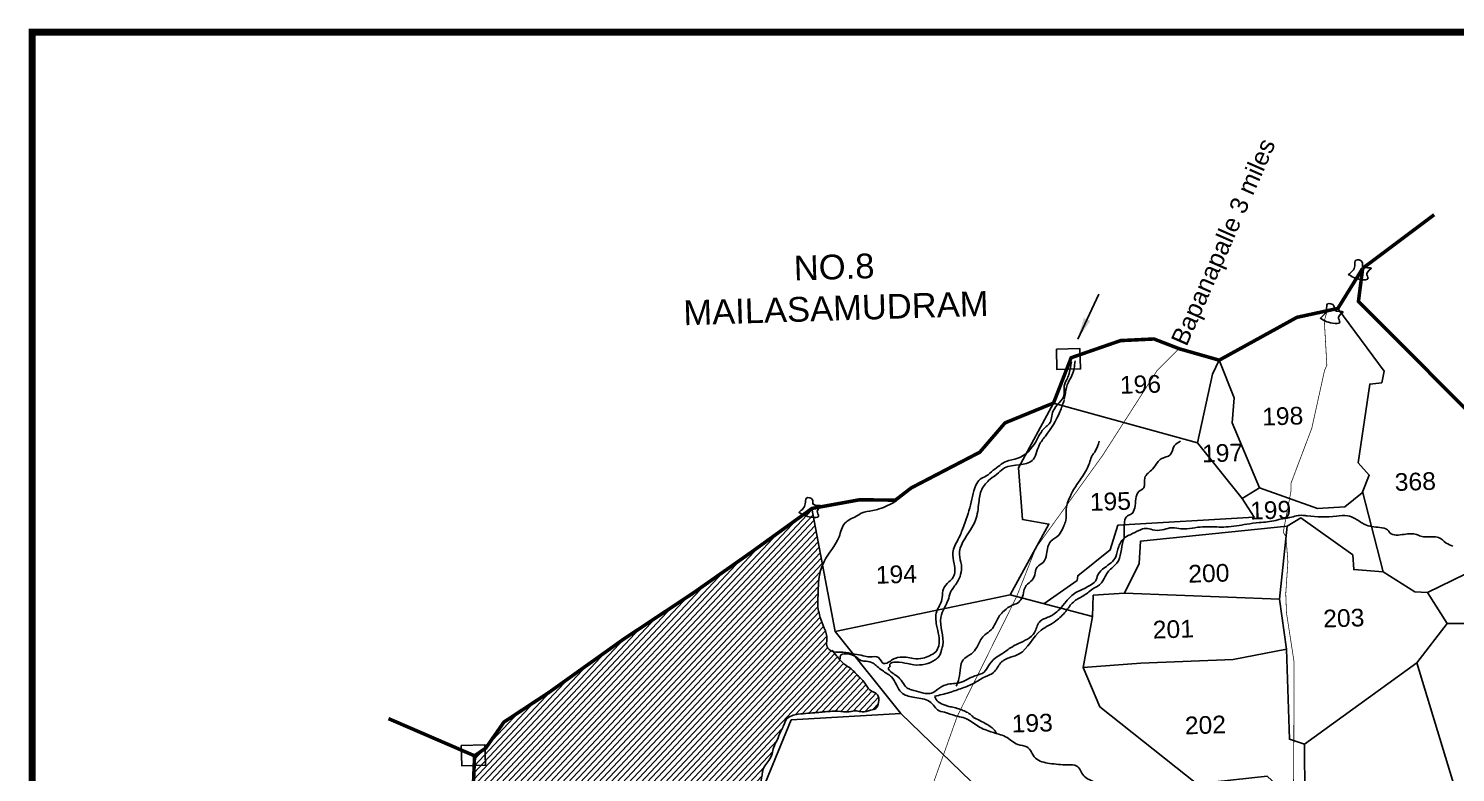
# Model space of a CAD drawing. Header units: feet. Extents: x 800423 to 808000, y 1573223 to 1578223.
# Drawn here: x 800423 to 802401, y 1577192 to 1578223 of the extents above; entities that cross this region are included whole.
import ezdxf
from ezdxf.enums import TextEntityAlignment as Align

# ---------------------------------------------------------------- set-up
doc = ezdxf.new("R2010")
doc.units = ezdxf.units.FT
doc.header["$LTSCALE"] = 15
doc.header["$MEASUREMENT"] = 0
doc.linetypes.add('HIDDEN2', pattern=[0.1875, 0.125, -0.0625])
for name, color, linetype in [('PLOT', 7, 'Continuous'), ('PLOT NO', 7, 'Continuous'), ('ROADS', 6, 'Continuous'), ('TANKS-STREAM', 4, 'Continuous'), ('text', 10, 'Continuous'), ('text2', 7, 'Continuous'), ('VILLAGE STONES', 240, 'Continuous')]:
    doc.layers.add(name, color=color, linetype=linetype)
doc.layers.add('VILLAGE BOUNDRY', color=5, linetype='HIDDEN2', lineweight=100)
doc.styles.get("Standard").update_dxf_attribs({"font": 'arial.ttf'})
doc.linetypes.add('DOTS', pattern='A,1e-06,-3,["●",Standard,S=3,R=0,X=-1.25,Y=-1.25],-3', length=6.000001)
doc.dimstyles.get("Standard").update_dxf_attribs({"dimtxt": 0.18, "dimasz": 0.18, "dimexe": 0.18, "dimexo": 0.0625, "dimgap": 0.09, "dimtad": 0, "dimtih": 1, "dimtoh": 1, "dimdec": 4, "dimzin": 0, "dimdsep": 46, "dimtxsty": 'Standard', "dimcen": 0.09, "dimadec": 0, "dimazin": 0, "dimtfac": 1, "dimtdec": 4, "dimtofl": 0, "dimtmove": 0, "dimatfit": 3, "dimfxl": 1, "dimtolj": 1, "dimtzin": 0, "dimarcsym": 0})

msp = doc.modelspace()

# ---------------------------------------------------------------- hatches: boundary and pattern name
at = {"layer": 'TANKS-STREAM', "lineweight": -2}
h = msp.add_hatch(dxfattribs=at)
h.set_pattern_fill('ANSI31', color=256, scale=48.9818495554354, angle=1.793692858549821)
h.set_pattern_definition([(46.79369285854981, (65027.06722861604, 8084.705077054052), (-4.46281754814474, 4.191789213594899), [])])
edge = h.paths.add_edge_path()
edge.add_line((801143.9262636848, 1577302.241670223), (801082.0600763812, 1577261.48725144))
edge.add_line((801082.0600763812, 1577261.48725144), (801056.9780458035, 1577225.497556277))
edge.add_line((801056.9780458036, 1577225.497556277), (801041.3851219014, 1577214.767615934))
edge.add_line((801041.3851219014, 1577214.767615934), (801039.2246336199, 1577161.360075073))
edge.add_line((801039.2246336199, 1577161.360075073), (801035.1286678902, 1577154.332719106))
edge.add_line((801035.1286678903, 1577154.332719106), (801039.710275547, 1577121.97831049))
edge.add_line((801039.7102755469, 1577121.97831049), (801072.9318961251, 1576916.446900136))
edge.add_line((801072.9318961252, 1576916.446900136), (801098.4439819716, 1576744.89356356))
edge.add_line((801098.4439819716, 1576744.89356356), (801190.5824575318, 1576748.326015861))
edge.add_line((801190.5824575318, 1576748.326015861), (801350.410578967, 1576750.191883428))
edge.add_spline(control_points=[(801350.4105789668, 1576750.191883428), (801352.5062501909, 1576752.727101727), (801357.0372841303, 1576767.705694118), (801372.2941137117, 1576779.002059861), (801369.499760059, 1576797.039962671), (801370.1970659447, 1576808.837858097), (801367.2629626356, 1576818.827368308), (801366.4538955269, 1576831.88851178), (801373.6205309851, 1576842.618293951), (801370.8296190953, 1576857.374494147), (801370.4326406234, 1576871.995092044), (801366.2923136099, 1576888.375344088), (801373.1461416093, 1576903.862605197), (801372.1106690968, 1576919.680801266), (801364.5614175911, 1576937.86750702), (801363.9292259115, 1576957.296877232), (801361.7346641647, 1576977.712733791), (801363.8734413132, 1576991.977461267), (801363.8758465829, 1577007.782059265), (801377.7031931304, 1577012.875314582), (801387.1994817596, 1577021.853656281), (801397.8986357272, 1577028.176147102), (801406.2947321436, 1577036.23532849), (801404.5928637092, 1577045.934166656), (801403.8178126941, 1577055.685176448), (801403.4215894012, 1577068.199061259), (801403.9239047699, 1577083.075092213), (801408.2010595781, 1577099.47259761), (801412.85953609, 1577116.147142426), (801418.7349543705, 1577132.190521543), (801425.4885953373, 1577143.91827479), (801426.4357880829, 1577155.866392043), (801428.5690976626, 1577166.131475458), (801438.2749181768, 1577174.586242056), (801439.363006219, 1577185.379927911), (801440.844278287, 1577194.749510517), (801443.8960832712, 1577201.7983471), (801449.8355906159, 1577208.319296694), (801454.597141843, 1577216.980517854), (801455.417525455, 1577227.48889704), (801461.7290742194, 1577237.065637267), (801464.4972234328, 1577247.527245723), (801470.1890072103, 1577256.363934631), (801473.256149969, 1577268.947989296), (801489.090564233, 1577272.604124762), (801503.2464174989, 1577273.632264282), (801515.085522856, 1577274.462293463), (801525.2853293787, 1577275.503982954), (801534.8090315624, 1577276.498269723), (801546.5835584461, 1577277.264157975), (801558.8304760016, 1577274.43109964), (801569.9671853215, 1577277.967922398), (801579.9549279213, 1577274.497810358), (801588.7143925929, 1577277.774435373), (801598.9932220902, 1577279.485331259), (801602.3207240702, 1577289.240402626), (801601.4444792713, 1577301.540985131), (801587.269479475, 1577304.715068986), (801582.6912798358, 1577317.004586681), (801572.4414841419, 1577325.171664381), (801564.6875528765, 1577335.428484187), (801554.2078265707, 1577340.951704413), (801547.9506044429, 1577347.558746679), (801543.1588558671, 1577353.265942036), (801540.2067085672, 1577357.1509744), (801538.7102776384, 1577359.14733353)], knot_values=[2.743929258787375, 2.743929258787375, 2.743929258787375, 2.743929258787375, 13.44952784240525, 43.87746987149046, 54.96584969253206, 66.53653232783006, 80.17289201214885, 86.44031429382017, 106.1142523740707, 115.7685306313144, 131.226189497547, 151.4977600685464, 165.0752024554513, 181.4668426303524, 198.4243931567584, 224.9272702163084, 240.3622934780493, 260.7027032703405, 270.5361415138912, 284.4532830310663, 299.7105532726448, 311.2199327827887, 323.2007796835102, 331.3965258205723, 339.6066133415202, 353.5877747466198, 369.5630210393848, 384.9990570045524, 405.2784945336922, 422.5635026496556, 437.4495495794624, 445.6917544474808, 459.2212902930039, 467.9919734805921, 483.4479129452986, 490.252232735409, 497.2684084597371, 506.5040037328409, 517.1692534164417, 526.8253718201402, 538.0230892212446, 551.5296453060535, 559.4995272044864, 570.2916412991052, 588.427793473762, 602.0444879171409, 615.3425481628624, 624.4204749597773, 633.4983919289871, 644.6693275373173, 660.4416289410624, 671.0478596595743, 679.0410570752102, 691.2531352726038, 699.1771217242294, 708.6204741629035, 719.5818530602014, 732.3905744119512, 745.8620607570504, 756.9650960151552, 772.1272891984167, 784.6218818439581, 792.5193612597677, 799.8230322381122, 807.4604374588881, 807.4604374588881, 807.4604374588881, 807.4604374588881], degree=3, periodic=0)
edge.add_spline(control_points=[(801538.7102776384, 1577359.14733353), (801535.440854637, 1577360.066446392), (801527.2571777619, 1577364.524131403), (801531.7490692786, 1577380.869531953), (801524.2640915064, 1577395.014388766), (801519.787898397, 1577408.559124199), (801516.4024885423, 1577422.710189259), (801517.9228569041, 1577437.919221823), (801517.5428825609, 1577457.583225294), (801520.6594243683, 1577471.888947194), (801523.8853103732, 1577479.611988614)], knot_values=[145.7228593593751, 145.7228593593751, 145.7228593593751, 145.7228593593751, 155.2814594257666, 171.5446757135651, 188.0693081216025, 203.8532734488973, 215.2357379509741, 232.2716354043782, 250.1014845619122, 275.7111192132791, 275.7111192132791, 275.7111192132791, 275.7111192132791], degree=3, periodic=0)
edge.add_line((801523.8853103732, 1577479.611988614), (801509.116450452, 1577557.61666988))
edge.add_line((801509.116450452, 1577557.61666988), (801424.4577993875, 1577496.548389235))
edge.add_line((801424.4577993875, 1577496.548389235), (801343.3812068617, 1577439.634512467))
edge.add_line((801343.3812068618, 1577439.634512467), (801247.8039137061, 1577376.311922439))
edge.add_line((801247.8039137061, 1577376.311922439), (801143.9262636849, 1577302.241670223))

# ---------------------------------------------------------------- linework, layer by layer
at = {"layer": 'PLOT', "lineweight": -2}
for points in [[(802238.0696867538, 1577834.769091178), (802302.1189882075, 1577747.861612215), (802298.9390071557, 1577731.876951404), (802282.1941349357, 1577729.976914677), (802266.304730439, 1577620.998511032), (802281.6205241197, 1577603.719001984), (802271.6205337265, 1577579.404065431), (802247.7227775315, 1577560.009900633), (802209.8827266615, 1577557.692305647), (802129.3434861507, 1577586.145749352), (802091.6056735977, 1577676.22581686), (802094.284467823, 1577710.820464926), (802073.5765997011, 1577763.0815513)], [(801843.9109277708, 1577703.671622883), (802043.3602070261, 1577648.678620997), (802064.444794536, 1577743.854829472), (802073.5765997011, 1577763.0815513)], [(801843.9109277708, 1577703.671622883), (801795.3503546768, 1577614.087703669), (801800.8132920043, 1577542.313025305), (801837.5651202415, 1577535.990106839), (801783.8301490381, 1577437.844044678), (801541.4371461866, 1577386.908464741)], [(802043.3602070261, 1577648.678620997), (802105.2323497025, 1577571.569375565), (802129.3434861507, 1577586.145749352)], [(801783.8301490381, 1577437.844044678), (801898.0428936207, 1577407.710878918), (801898.9578423542, 1577437.38648786), (801942.2891758902, 1577440.365060101), (801962.5623825145, 1577481.068542534), (801964.5170646666, 1577512.294933063), (802167.620249962, 1577532.979672988), (802186.6164681674, 1577544.568361326), (802258.7278125738, 1577493.228191536), (802260.1617371043, 1577472.965658638), (802300.8072791885, 1577469.560950309), (802272.3143048451, 1577581.090967125)], [(802105.2323497025, 1577571.569375565), (802121.9462912289, 1577545.304861751), (801933.079880589, 1577534.200592741), (801922.3162122448, 1577500.08526372), (801877.5627272646, 1577464.233151863), (801876.7991264036, 1577457.85671213), (801830.694750186, 1577425.479585705)], [(801509.116450452, 1577557.61666988), (801541.4371461866, 1577386.908464741), (801632.3921714276, 1577273.475388916), (801480.2898105287, 1577264.595446648), (801426.328172433, 1577132.847665489), (801408.0470680363, 1577002.373129394), (801372.3635576494, 1577006.694942364), (801391.6076733549, 1576803.496492794), (801391.7339342894, 1576750.674301089), (801190.5824575276, 1576748.326015861), (801098.3538526408, 1576744.890205954)], [(802167.620249962, 1577532.979672988), (802157.1950567785, 1577431.969248206), (801942.2891758902, 1577440.365060101)], [(802300.8072791885, 1577469.560950309), (802344.8661438521, 1577441.811675109), (802362.4233545454, 1577441.069130342), (802484.5611082461, 1577500.900318755), (802508.7161308436, 1577507.843438466)], [(802497.5628048442, 1577459.147634484), (802457.3214943105, 1577400.299424096), (802427.3562457849, 1577410.021111875), (802422.4487870359, 1577397.935945875), (802389.7046391816, 1577397.982391787), (802362.4233545454, 1577441.069130342)], [(802157.1950567785, 1577431.969248206), (802166.7090436311, 1577362.379996198), (802092.8812721458, 1577348.428014829), (801965.1250444798, 1577343.382510136), (801885.012786467, 1577337.088421499), (801898.0428936207, 1577407.710878918)], [(802389.7046391816, 1577397.982391787), (802347.7340023046, 1577343.580611734), (802415.7572068714, 1577118.710010381)], [(802166.7090436311, 1577362.379996198), (802170.9370296947, 1577237.660249467), (802191.7305005228, 1577230.890498699), (802347.7340023046, 1577343.580611734)], [(801885.012786467, 1577337.088421499), (801908.1293658599, 1577282.693537757), (802042.739747134, 1577176.074664972), (802139.891120041, 1577186.704556142), (802172.6646380489, 1577156.168810212), (802192.3789791066, 1577158.997439092), (802191.7305005228, 1577230.890498699)], [(801632.3921714276, 1577273.475388916), (801729.7823769022, 1577178.975651046), (802150.4324677656, 1577091.369788017), (802042.739747134, 1577176.074664972)]]:
    msp.add_lwpolyline(points, dxfattribs=at)
at = {"layer": 'ROADS', "linetype": 'DOTS', "lineweight": -2, "ltscale": 0.15, "const_width": 1}
for points in [[(802175.8765233471, 1577116.58858364), (802176.903694424, 1577211.446517071), (802177.3189419829, 1577345.012697967), (802166.8358181358, 1577412.798031138), (802165.7991814191, 1577439.234758403), (802168.7793245217, 1577483.380151852), (802166.118917894, 1577518.433161738), (802162.2924218632, 1577524.483539472), (802172.9043933701, 1577580.866384071), (802173.2204617836, 1577592.837189775), (802201.9237757835, 1577668.895160588), (802219.5942480853, 1577748.96453224), (802222.7804292454, 1577756.075282673), (802220.0441506843, 1577804.093426393), (802219.2864637857, 1577817.389849831), (802223.2366046577, 1577831.546246401)], [(802017.9835825984, 1577778.968156533), (801987.572713918, 1577748.869390127), (801949.5506675058, 1577689.629321384), (801912.1101679951, 1577631.295329028), (801819.3265133011, 1577502.677584092), (801792.8087418629, 1577435.475189724), (801770.5042067269, 1577390.428479057), (801710.4603225178, 1577269.592723907), (801682.6290738765, 1577191.7658305), (801674.7968029992, 1577169.863783684), (801566.5121748452, 1577041.150023319), (801559.6776415221, 1576996.35669278), (801572.4633285857, 1576896.012903419), (801581.6188769249, 1576841.125152681), (801586.6372636833, 1576762.550645764), (801591.6017523436, 1576721.539850369), (801597.7735208028, 1576703.228938891), (801600.8146713505, 1576620.845489428), (801598.476509907, 1576601.232684533), (801584.3331548055, 1576570.837860905)]]:
    msp.add_lwpolyline(points, dxfattribs=at)
at = {"layer": 'TANKS-STREAM', "lineweight": -2}
for points in [[(801625.1725912128, 1577567.499192925), (801602.3528167467, 1577556.9281831), (801593.3124887852, 1577554.749583576), (801577.4950539155, 1577550.842474085), (801570.4100496925, 1577546.829615716), (801554.7705139321, 1577537.241746543), (801546.631086364, 1577518.411436726), (801525.9816503625, 1577484.13965538), (801518.1627937299, 1577455.084076152), (801517.5708124673, 1577437.62733092), (801517.3345256583, 1577420.940008385), (801519.5741318045, 1577410.016551888), (801524.5864877054, 1577395.388943209), (801529.6225577429, 1577380.00408334), (801530.8788018646, 1577364.121639801), (801542.4429236852, 1577358.4182376), (801551.9334745981, 1577358.336375035), (801567.9525272491, 1577355.805328839), (801580.1683860373, 1577353.534250922), (801588.9478987677, 1577351.913698907), (801601.5072374139, 1577350.790730563), (801608.3254136912, 1577342.736622467), (801617.7536501361, 1577346.018625737), (801623.9904747382, 1577349.760665498), (801639.63767779, 1577351.370632497), (801649.9703522659, 1577349.640858396), (801662.6659229788, 1577350.03843387), (801671.9014514398, 1577353.501110266), (801680.6993662358, 1577359.003290293), (801684.7422750326, 1577367.156602091), (801681.7996915851, 1577395.940262095), (801681.9624517349, 1577414.612098536), (801689.2898258454, 1577431.268531582), (801690.3978990532, 1577443.623349693), (801696.6226785698, 1577453.711634075), (801704.9479323014, 1577462.372468084), (801706.2812707532, 1577480.683628142), (801704.2851607858, 1577496.674670275), (801711.7526853869, 1577514.828721271), (801719.0625448682, 1577532.044439858), (801722.8426644889, 1577542.61629103), (801731.7913466202, 1577574.236362347), (801736.3474079241, 1577589.872613793), (801742.4382334431, 1577598.276766292), (801750.5244300858, 1577602.63670012), (801760.372398412, 1577610.411824622), (801769.3162958614, 1577617.225387174), (801778.3007221477, 1577622.73340801), (801794.2340583438, 1577627.152375483), (801819.3582326553, 1577650.098997321), (801832.1990352834, 1577669.728129228), (801837.8347398675, 1577674.75786527), (801843.4408547017, 1577692.66706119), (801858.6586801566, 1577715.494076933), (801858.8506538315, 1577727.260082452), (801863.1796912374, 1577738.222539542), (801865.5947778131, 1577744.644937365), (801868.6456527569, 1577760.607178325)], [(801858.065006514, 1577708.549749919), (801859.162819562, 1577711.432440576), (801861.818267317, 1577725.282268377), (801864.4368944761, 1577732.722423521), (801869.3773918364, 1577741.896672669), (801872.4038168188, 1577751.485723315), (801873.7315618476, 1577762.208362329)], [(801617.1908439524, 1577337.99778056), (801617.0782959063, 1577341.59171874), (801625.3846983174, 1577344.699864219), (801641.510164448, 1577342.506717266), (801650.4163930804, 1577340.836933317), (801680.0115543929, 1577347.797536656), (801684.9724702073, 1577352.299941987), (801688.7295514327, 1577361.711104855), (801690.3410063925, 1577367.757388863), (801687.7300411471, 1577406.584523621), (801692.822443604, 1577420.16276421), (801697.7724962081, 1577430.621654772), (801701.2698230974, 1577441.514143188), (801710.4363424914, 1577455.220114098), (801715.1394578514, 1577465.910744837), (801716.1573790406, 1577479.361533616), (801713.550793527, 1577493.657290031), (801728.9008935837, 1577527.896914687), (801735.7723530593, 1577541.136143335), (801740.3690798857, 1577565.795954648), (801744.4032420781, 1577583.926127899), (801756.2318336562, 1577598.086706039), (801767.4615554528, 1577606.865604043), (801776.0696928968, 1577613.647197886), (801814.4766330882, 1577624.043436282), (801824.1619635938, 1577645.4150282), (801832.5899827348, 1577657.936890629), (801852.6659861676, 1577691.397205389), (801858.6756327085, 1577707.673891679)], [(801709.0987216093, 1577311.46569849), (801712.7702571384, 1577322.018783516), (801714.7617592876, 1577336.516662805), (801718.6348441588, 1577347.742293951), (801730.1500164282, 1577356.320084663), (801737.4381030356, 1577364.987722721), (801743.316832902, 1577376.053939713), (801748.8973916367, 1577382.447178449), (801757.3585557021, 1577389.152704573), (801769.239533763, 1577409.032855232), (801775.4726646196, 1577415.890686224), (801786.5781456624, 1577423.34525637), (801793.8178989056, 1577426.459137677), (801799.8359446105, 1577433.088009957), (801802.8549080179, 1577443.176502726), (801805.9576048461, 1577450.602535191), (801814.1685849542, 1577458.18853905), (801818.5135405466, 1577468.540489861), (801821.380304282, 1577476.403290085), (801829.6260234007, 1577482.87999119), (801834.1582729357, 1577494.348342916), (801840.3000337094, 1577512.345198417), (801851.0630522463, 1577520.492822907), (801858.1201023674, 1577533.494766252), (801861.0935221749, 1577540.688438876), (801861.3149733949, 1577556.316511797), (801865.1427806648, 1577570.282491168), (801880.6435310005, 1577597.394965546), (801892.1387608965, 1577616.216282711), (801898.7291261782, 1577632.753817227), (801901.8028643369, 1577636.755431614), (801907.0913934653, 1577650.952268491)], [(801941.8653077282, 1577516.559241481), (801942.1744614366, 1577536.177320046), (801945.1017176391, 1577545.957945877), (801952.1314782826, 1577550.099682846), (801956.4933485994, 1577558.310385061), (801962.2842765142, 1577581.037592912), (801969.0470276931, 1577586.324556801), (801970.4671471746, 1577599.979577463), (801981.1735918045, 1577612.079928553), (801987.8140096716, 1577621.284653884), (801993.1923127014, 1577626.528262287), (802005.7234202063, 1577631.995868469), (802011.3470501007, 1577644.167676487), (802019.9196462044, 1577650.664761269)], [(801617.9068870613, 1577338.956498368), (801615.2112402933, 1577336.280928183), (801620.4232676656, 1577329.596546183), (801627.4340955624, 1577324.633936566), (801634.3293110301, 1577317.446925133), (801640.709780969, 1577308.948434777), (801647.0900636105, 1577306.372118632), (801660.3711612341, 1577302.346178015), (801667.8218069462, 1577301.099030474), (801674.6589307185, 1577301.683224265), (801683.7458957293, 1577307.334922077), (801694.8634196093, 1577313.235322455), (801705.3737554537, 1577314.859969017), (801713.1247487853, 1577315.843008472), (801734.9970699485, 1577325.588664454), (801747.6184782853, 1577330.795851845), (801753.6513572129, 1577339.312997699), (801762.9521685056, 1577349.968440156), (801771.4900087717, 1577355.417828107), (801784.1807078327, 1577364.328584199), (801795.292440366, 1577370.413916641), (801817.4776590832, 1577385.486489994), (801824.2449166339, 1577400.134072168), (801837.9077403774, 1577407.594798852), (801844.6464293937, 1577411.322258478), (801852.2295099476, 1577417.667169277), (801861.5190983417, 1577428.692342172), (801874.8835272229, 1577441.025819144), (801886.747204252, 1577446.764472684), (801894.215032172, 1577450.884847975), (801901.9947858702, 1577456.865690951), (801905.2451568976, 1577465.48095796), (801914.933878392, 1577475.59320796), (801930.0709461633, 1577490.42708588), (801934.2581603045, 1577504.623789321), (801942.7552738452, 1577517.289875938), (801950.2285378521, 1577521.225308039), (801963.3704785298, 1577527.559187104), (801971.6365681152, 1577529.853861426), (801980.9551371136, 1577528.109869632), (801994.3055209264, 1577527.787642534), (802005.3363845766, 1577530.539125589), (802017.7728988305, 1577529.818052827), (802028.6485248818, 1577529.293950675), (802043.7748945566, 1577531.433380163), (802070.4409186367, 1577531.89837354), (802083.0393624889, 1577531.922680528), (802111.8226056679, 1577535.785293794), (802128.984974834, 1577537.988337841), (802151.8677739274, 1577540.925863594), (802157.9297923516, 1577542.596319731), (802171.1994707091, 1577544.862573398), (802180.5699563911, 1577547.3769465), (802189.6285208303, 1577548.030707099), (802195.5807227076, 1577547.291684537), (802236.1759001128, 1577546.951305262), (802251.3540275792, 1577547.426624675), (802262.414035261, 1577543.331273194), (802275.2614526062, 1577535.405239199), (802296.1431921215, 1577531.247238977), (802306.9949485005, 1577527.885674632), (802310.0896815227, 1577523.949378186), (802330.1138975159, 1577521.66987286), (802347.1664198291, 1577521.373562298), (802352.8442238666, 1577519.267675087), (802369.5074334923, 1577518.128554189), (802377.4302336766, 1577517.338609415), (802388.2731322837, 1577509.581447219), (802397.3382796447, 1577505.505526721)], [(801679.1390230439, 1577297.250192316), (801699.5147936034, 1577302.447116428), (801717.2541654943, 1577308.538506674), (801733.9860102688, 1577315.575227962), (801749.0387600908, 1577324.187552969), (801760.9058011434, 1577330.420624141), (801770.6046173364, 1577343.424119853), (801784.374649834, 1577351.344971639), (801796.2926293422, 1577355.951451618), (801826.6828514589, 1577389.066213508), (801836.9213807546, 1577395.248286081), (801847.149719638, 1577401.755763783), (801860.7567508918, 1577414.881649459), (801871.4328827597, 1577427.915895825), (801884.5415378334, 1577436.141615157), (801891.2485639274, 1577440.584908516), (801898.5660289895, 1577446.349925522), (801907.8479696243, 1577451.850737944), (801915.6332487001, 1577463.491847046), (801920.2946538596, 1577470.801873061), (801931.6932965544, 1577481.579110739), (801940.5515248564, 1577513.067045422), (801942.3631850622, 1577517.682614417)], [(801537.1006429002, 1577361.301758361), (801543.2725181178, 1577353.218713073), (801547.8825773237, 1577347.746911714), (801553.3797207042, 1577342.302890351), (801563.3667018235, 1577335.226037174), (801573.7602336075, 1577324.614753812), (801581.4007432422, 1577316.873273046), (801589.1333732267, 1577306.178805637), (801599.7026196436, 1577299.41561442), (801601.5137659019, 1577288.831282021), (801597.6335644671, 1577280.433300165), (801590.3170679236, 1577277.839594968), (801578.547016086, 1577275.697422235), (801570.8147263054, 1577276.933285476), (801560.4951699304, 1577275.723254532), (801545.0761199215, 1577276.718398595), (801534.1380203391, 1577276.375860222), (801525.287449106, 1577275.507549743), (801516.4368824081, 1577274.639094446), (801503.447887646, 1577273.641184775), (801490.1722084265, 1577272.338724619), (801473.8094652488, 1577265.416193551), (801469.3754548939, 1577255.818577958), (801465.7449449515, 1577248.906423685), (801460.8026552288, 1577236.632591938), (801456.0823156764, 1577226.730436985), (801454.0036686534, 1577217.502154786), (801449.2648348861, 1577208.190565973), (801443.8697589614, 1577200.927579762), (801441.1074837189, 1577194.6337605), (801439.8330476285, 1577188.090961871), (801435.8514636803, 1577173.482634434), (801430.4382488008, 1577166.810225489), (801426.4364891617, 1577154.174746416), (801425.2452991653, 1577146.188727536), (801419.5153578763, 1577132.778679311), (801413.3868341795, 1577116.993597257), (801407.8346483969, 1577097.91873041), (801404.5122454354, 1577083.166516774), (801403.5822410536, 1577067.544231953), (801404.0109503791, 1577053.854480164), (801404.7347597692, 1577045.844210018), (801404.9860688484, 1577037.819287975), (801397.7055934484, 1577028.613363303), (801388.445726569, 1577022.180571988), (801376.4244476773, 1577013.298607329), (801365.3185913621, 1577005.390446799), (801363.7239110055, 1576995.890155542), (801362.4544621662, 1576976.004415493), (801363.4000161956, 1576960.913289185), (801366.5289230348, 1576935.139317223), (801371.2847227666, 1576919.222376181), (801371.7873454602, 1576903.172387278), (801368.4058090831, 1576890.308450225), (801369.9716901594, 1576870.511501586), (801371.3900952245, 1576855.435183118), (801372.1582535426, 1576846.00874174), (801367.0637745132, 1576827.420921776), (801367.255954712, 1576821.284131497), (801369.5602179137, 1576808.125683041), (801369.9150138713, 1576796.796168366), (801370.255020806, 1576785.938903859), (801355.3718871734, 1576760.111993044), (801347.707258593, 1576748.058918068), (801337.8270646665, 1576746.331949085), (801328.0361310733, 1576726.651917901), (801323.1332743003, 1576717.047882576), (801317.2111528126, 1576709.774624629), (801303.2403976067, 1576702.721883388), (801301.069743666, 1576696.511098413), (801296.2112358208, 1576685.490891855), (801285.430606488, 1576667.197427351), (801280.9115431003, 1576660.440676021), (801267.9452726569, 1576651.529117934), (801261.0186709416, 1576646.114532015), (801254.9934269057, 1576642.14558819), (801244.4934684098, 1576630.003721803), (801236.6366596305, 1576624.087437106), (801221.942306787, 1576609.924090333), (801207.2627338959, 1576595.288783027), (801183.675376225, 1576589.243003078)], [(801548.3015752351, 1577349.356473315), (801548.2113581146, 1577352.237329673), (801570.7552437645, 1577351.405439192), (801577.0579979983, 1577346.796680725), (801584.0159694267, 1577345.861133447), (801593.7255306896, 1577343.089445725), (801599.4456844052, 1577338.654658943), (801613.4337050752, 1577328.327283137), (801619.1478406879, 1577324.084669299), (801632.9721153972, 1577302.520694709), (801649.1760391204, 1577295.959907252), (801669.6255402919, 1577291.375960919), (801677.5209763859, 1577284.862298603), (801683.26495803, 1577278.281261173), (801692.8991449773, 1577275.202507915), (801708.1327460622, 1577270.14776071), (801718.6696037584, 1577267.711904323), (801727.410379149, 1577263.683229774), (801744.3638602301, 1577252.843514166), (801753.3927066008, 1577249.438489633), (801768.0020889299, 1577244.671653687), (801777.338235185, 1577241.276252581), (801794.5990206855, 1577230.446015583), (801807.0088763039, 1577227.146870998), (801818.7880088314, 1577211.670646681), (801838.4017851586, 1577204.294699286), (801863.3849347584, 1577202.311244093), (801876.3613178851, 1577200.566412837), (801885.7074457096, 1577187.029804751), (801893.2571241112, 1577181.734572188), (801908.5487626337, 1577174.837901155), (801922.3320345706, 1577166.972050853), (801932.1392816555, 1577158.367058284), (801945.3172056933, 1577160.0089967), (801954.4037387767, 1577154.761892398), (801965.3825032214, 1577148.037328489), (801982.3067783639, 1577147.952701634), (802000.9601972299, 1577141.775937139), (802010.4021024578, 1577135.003389788), (802024.0988443259, 1577129.90065914), (802038.4489990311, 1577123.589133292), (802048.5160401267, 1577119.690272587), (802060.5708907178, 1577108.082377364), (802079.108943481, 1577095.755712415), (802101.7579713633, 1577089.704074721), (802118.8745355475, 1577083.479181966), (802137.4699169759, 1577079.144341297), (802151.944696976, 1577078.675691481), (802164.2487936213, 1577078.753693141)], [(801679.1795554892, 1577296.682640108), (801684.1602508535, 1577289.59541891), (801693.5975590099, 1577284.911450677), (801698.86090201, 1577283.265442434), (801706.1616564712, 1577281.683382885), (801714.8563353113, 1577279.013130912), (801721.739898764, 1577276.286161911), (801728.2059114128, 1577272.414417148), (801733.101627719, 1577268.040787989), (801740.9328785993, 1577263.985515174), (801749.2241698123, 1577259.718222101), (801756.1573021145, 1577255.408396819), (801761.2793144939, 1577251.041999325), (801765.0923860874, 1577245.050057397)]]:
    msp.add_spline(points, degree=3, dxfattribs=at)
at = {"layer": 'text2', "color": 5, "lineweight": -2, "const_width": 9.79636991108708}
msp.add_lwpolyline([(807991.4822171661, 1578217.779240592), (800428.0241738919, 1578217.779240592), (800428.0241738921, 1573747.528366218), (807991.4822171662, 1573747.528366219)], close=True, dxfattribs=at)
at = {"layer": 'VILLAGE BOUNDRY', "lineweight": -2, "ltscale": 25, "const_width": 4.89818495554354}
for points in [[(802272.448874876, 1577890.382821207), (802371.5853853058, 1577964.599279037)], [(801039.2246336198, 1577161.360075073), (801041.3851219015, 1577214.767615933), (801056.9780458033, 1577225.497556277), (801082.060076381, 1577261.487251439), (801143.9262636789, 1577302.24167022), (801247.8039137017, 1577376.311922435), (801343.3812068666, 1577439.634512471), (801424.4577994008, 1577496.548389246), (801509.116450452, 1577557.61666988), (801574.8561557484, 1577569.56622931), (801624.6985533838, 1577569.095283925), (801646.7364840169, 1577586.080855249), (801741.6753486674, 1577635.503729266), (801776.7286740063, 1577676.210552085), (801843.9109277708, 1577703.671622883), (801868.3283135267, 1577766.462701297), (801936.8802793768, 1577790.204658526), (801983.1404229508, 1577792.449471045), (802017.9835825984, 1577778.968156533), (802073.5765997011, 1577763.0815513), (802181.3012149403, 1577822.434771735), (802238.0696867538, 1577834.769091178), (802272.448874876, 1577890.382821207)], [(802272.448874876, 1577890.382821207), (802266.5541680892, 1577844.488196136), (802439.7843979415, 1577670.864632539), (802508.7161308436, 1577507.843438466), (802544.7148965307, 1577453.258132882), (802568.1943788758, 1577311.904829745), (802548.9056288835, 1577263.217848317), (802568.4413140105, 1577100.031489691), (802634.1952704923, 1576973.682097959), (802652.7358770263, 1576908.625965303), (802694.9535722982, 1576853.942901578), (802789.1259788561, 1576748.203422702), (802933.7304870131, 1576428.533079251), (802979.9115018112, 1576329.835825608), (803026.0638302801, 1576256.172563091), (803057.3658356626, 1576195.226600038), (803146.8115765351, 1576024.268862212), (803182.681351859, 1575955.262199311), (803200.9052568371, 1575928.329238771), (803235.024278177, 1575770.465255135), (803374.9068134712, 1575619.188100746), (803383.905865774, 1575586.933133789), (803417.1337523, 1575550.127193215), (803477.5665244756, 1575445.495671014)], [(801041.3851219015, 1577214.767615933), (800922.0569936471, 1577266.312053338)]]:
    msp.add_lwpolyline(points, dxfattribs=at)
at = {"layer": 'VILLAGE STONES', "lineweight": -2}
for points in [[(801847.8304786076, 1577778.188508718), (801880.4730834421, 1577779.210747055), (801881.3563997836, 1577751.004266007), (801848.713794949, 1577749.98202767)], [(801023.0389599929, 1577228.961329943), (801055.6815648274, 1577229.98356828), (801056.564881169, 1577201.777087232), (801023.9222763345, 1577200.754848895)]]:
    msp.add_lwpolyline(points, close=True, dxfattribs=at)
for points in [[(802252.541395819, 1577881.545531095), (802261.5566637303, 1577893.732587951), (802263.1448311951, 1577901.566171), (802271.702825526, 1577899.086916376), (802272.583315418, 1577892.933160632), (802284.3464983756, 1577890.554279942), (802278.1574459043, 1577883.263429581), (802279.9750899889, 1577876.452207471), (802269.9360822837, 1577874.993230926), (802252.7431220504, 1577881.854625057)], [(802213.2972986387, 1577820.957002248), (802222.3125665499, 1577833.144059105), (802223.9007340146, 1577840.977642154), (802232.4587283455, 1577838.498387529), (802233.3392182377, 1577832.344631785), (802245.1024011952, 1577829.965751095), (802238.9133487238, 1577822.674900735), (802240.7309928084, 1577815.863678625), (802230.6919851032, 1577814.404702079), (802213.4990248699, 1577821.26609621)], [(801490.7747171395, 1577551.990216907), (801499.7899850507, 1577564.177273764), (801501.3781525156, 1577572.010856813), (801509.9361468464, 1577569.531602188), (801510.8166367385, 1577563.377846444), (801522.579819696, 1577560.998965754), (801516.3907672247, 1577553.708115394), (801518.2084113093, 1577546.896893284), (801508.1694036041, 1577545.437916739), (801490.9764433708, 1577552.29931087)]]:
    msp.add_spline(points, degree=3, dxfattribs=at)

# ---------------------------------------------------------------- texts
at = {"layer": 'PLOT NO', "lineweight": -2}
msp.add_text('Bapanapalle 3 miles ', height=24.4909247777177, rotation=66.29669487986429, dxfattribs=at).set_placement((802028.2523580986, 1577781.033358853))
for s, p in [('196', (801964.3386505287, 1577729.567623049)), ('198', (802161.53264352, 1577685.555777336)), ('197', (802078.2207423601, 1577634.490359538)), ('368', (802345.3608066643, 1577594.894807296)), ('195', (801922.6319826241, 1577567.316637897)), ('199', (802144.8191312191, 1577555.238198078)), ('194', (801626.006778293, 1577466.306261936)), ('200', (802059.1818557755, 1577467.757502192)), ('203', (802246.2262524546, 1577405.685877815)), ('201', (802009.9710494599, 1577390.348006802)), ('193', (801814.3775245475, 1577260.151867442)), ('202', (802054.4327566668, 1577257.548993032))]:
    msp.add_text(s, height=24.4909247777177, rotation=1.793692858685044, dxfattribs=at).set_placement(p, align=Align.MIDDLE_CENTER)
at = {"layer": 'text', "lineweight": -2, "insert": (801324.4186740407, 1577902.693803411), "char_height": 34.28729468880478, "width": 424.0675658278633, "attachment_point": 1, "rotation": 1.7936928586850442}
msp.add_mtext('\\pi159.01;NO.8 \\P\\pi4.0413;MAILASAMUDRAM', dxfattribs=at)

# ---------------------------------------------------------------- leaders
at = {"layer": 'PLOT NO', "color": 5, "lineweight": -2}
msp.add_leader([(801877.5311145759, 1577792.395637452), (801906.8674094005, 1577854.37834564)], dimstyle='Standard', override={"dimasz": 30, "dimgap": 0.09, "dimtad": 0, "dimzin": 2}, dxfattribs=at)

doc.saveas('drawing.dxf')
